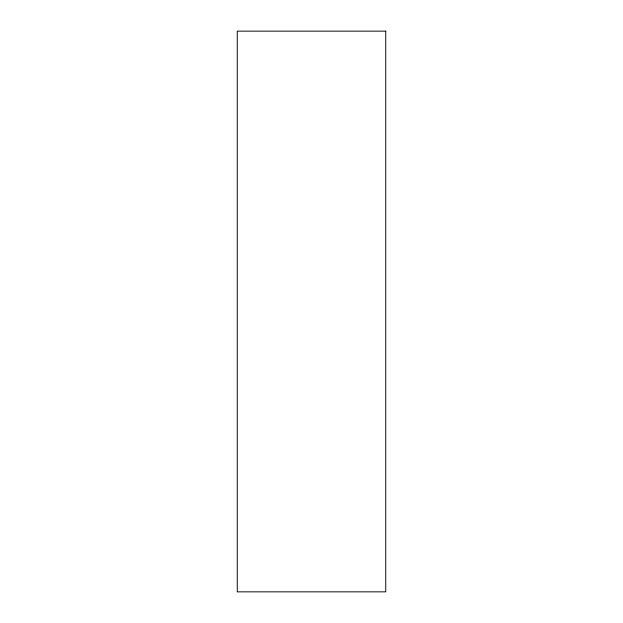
<?xml version="1.0" encoding="UTF-8"?>
<svg xmlns="http://www.w3.org/2000/svg" width="623" height="623" viewBox="0 0 623 623"><rect width="100%" height="100%" fill="white"/><g stroke="black" fill="none" stroke-linecap="round" stroke-linejoin="round"><path stroke-width="0.93" d="M385.738 31.15L237.262 31.15L237.262 591.85L385.738 591.85L385.738 31.15"/></g></svg>
